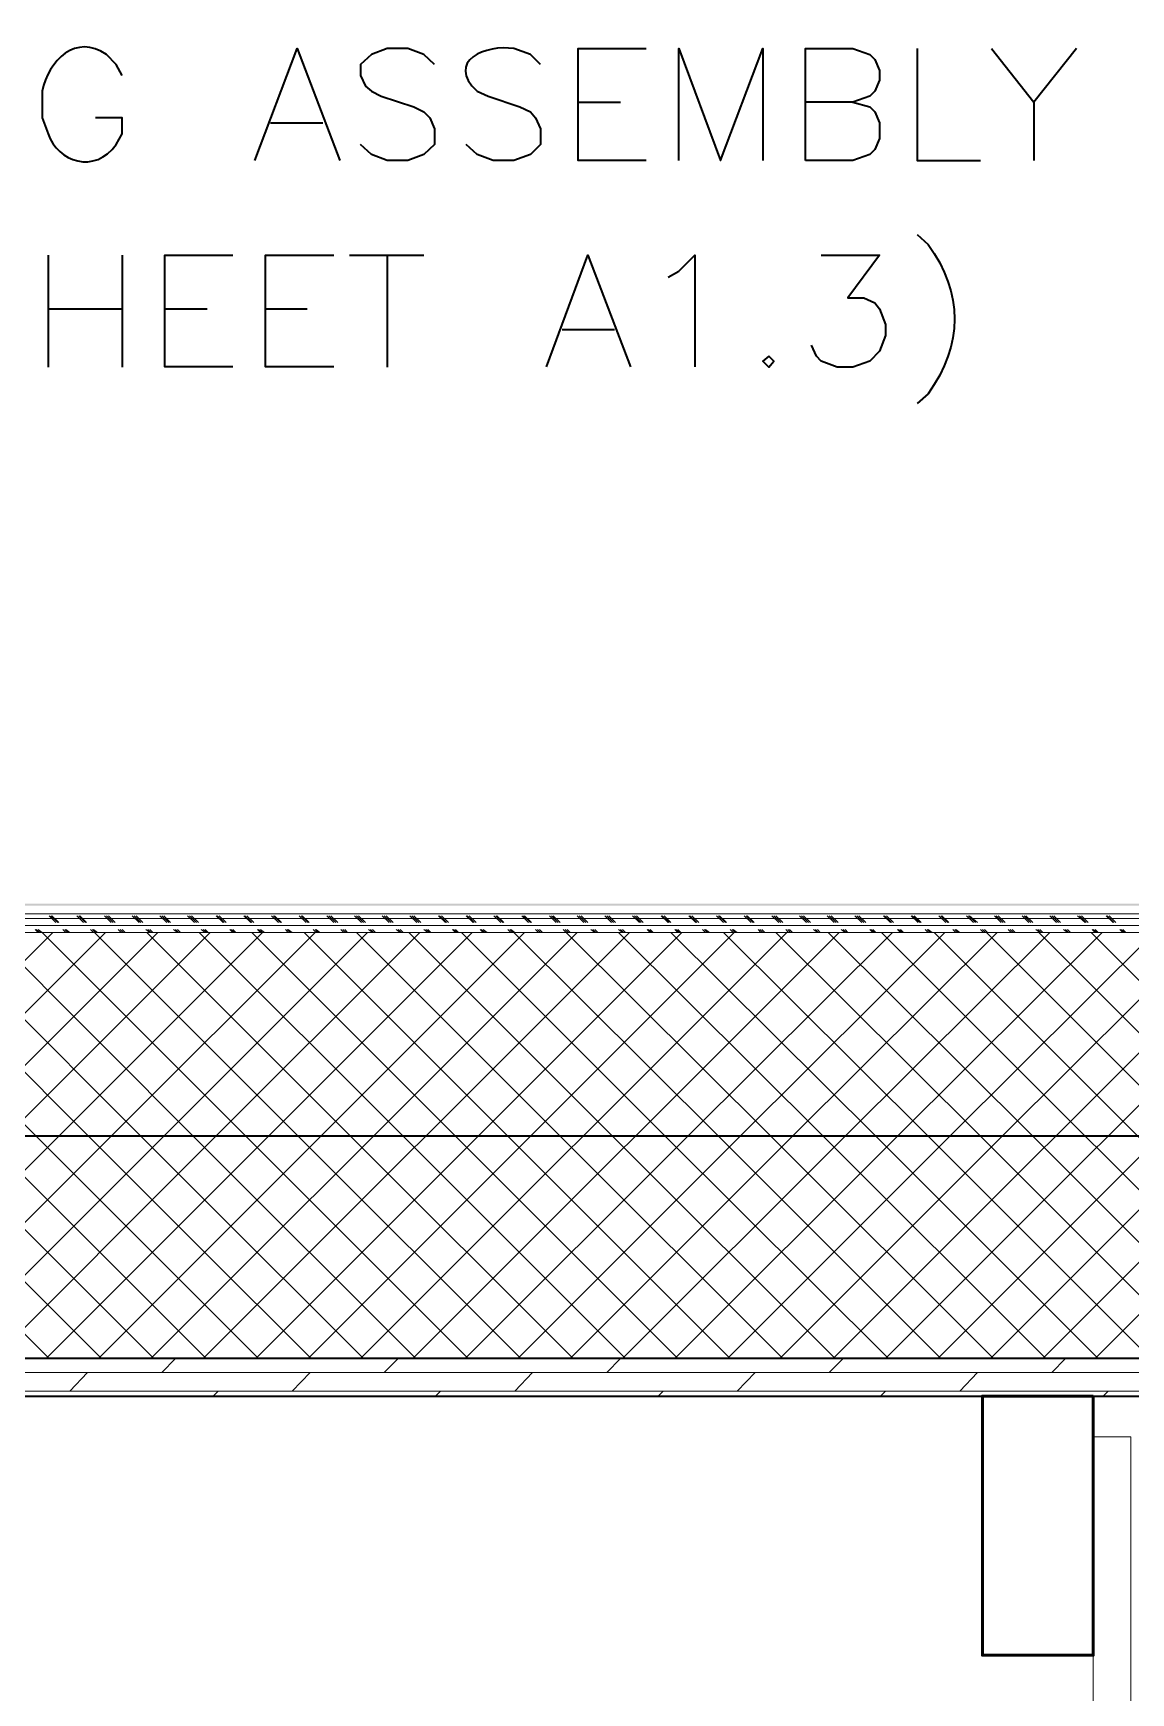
# Model space of a CAD drawing. Header units: inches. Extents: x 5 to 516, y -193 to 129.
# Drawn here: x 102.899 to 104.132, y -176.813 to -174.947 of the extents above; entities that cross this region are included whole.
import ezdxf

# ---------------------------------------------------------------- set-up
doc = ezdxf.new("R2010")
doc.units = ezdxf.units.IN
doc.header["$MEASUREMENT"] = 0
doc.layers.add('PDF8_Geometry', color=7, linetype='Continuous')
doc.layers.add('PDF8_Solid Fills', color=7, linetype='Continuous')

msp = doc.modelspace()

# ---------------------------------------------------------------- hatches: boundary and pattern name
at = {"layer": 'PDF8_Solid Fills', "transparency": 33554559}
msp.add_hatch(color=256, dxfattribs=at).paths.add_polyline_path([(105.7244061, -175.9280046), (105.7244061, -175.9257824), (100.1299611, -175.9257825), (100.1299611, -175.9280046)])

# ---------------------------------------------------------------- linework, layer by layer
at = {"layer": 'PDF8_Geometry', "lineweight": 35}
for points in [[(102.9988504, -174.9946708), (102.9921838, -174.9824485), (102.9810727, -174.9713374)], [(103.1477389, -175.090227), (103.1955167, -174.9646714), (103.2432945, -175.090227)], [(103.349962, -174.982449), (103.3377398, -174.9713379), (103.319962, -174.9646713), (103.2966287, -174.9646713), (103.2788509, -174.9713379), (103.2666286, -174.982449), (103.2666286, -174.9946713), (103.2721842, -175.0068935), (103.2788509, -175.012449), (103.289962, -175.0180046), (103.3266287, -175.0302268), (103.3377398, -175.0357824), (103.3444064, -175.042449), (103.349962, -175.0546713), (103.349962, -175.072449), (103.3377398, -175.0835602), (103.319962, -175.0902268), (103.2966287, -175.0902268), (103.2788509, -175.0835602), (103.2666286, -175.072449)], [(103.4688506, -174.982449), (103.4577395, -174.9713379), (103.4388506, -174.9646713)], [(103.5877389, -175.090227), (103.5110722, -175.090227), (103.5110722, -174.9646714), (103.5877389, -174.9646714)], [(103.6244055, -175.090227), (103.6244055, -174.9646714), (103.6710721, -175.090227), (103.7188499, -174.9646714), (103.7188499, -175.090227)], [(103.7666287, -175.090227), (103.7666287, -174.9646714), (103.819962, -174.9646714), (103.8388509, -174.9713381), (103.8444065, -174.9768936), (103.849962, -174.9891158), (103.849962, -175.000227), (103.8444065, -175.0124492), (103.8388509, -175.0180047), (103.819962, -175.0246714), (103.7666287, -175.0246714)], [(103.8921837, -174.9646709), (103.8921837, -175.0902264), (103.9632948, -175.0902264)], [(103.975517, -174.9646709), (104.0232948, -175.0246709), (104.0232948, -175.0902264)], [(104.0710732, -174.9646709), (104.0232954, -175.0246709)], [(102.9088504, -175.0124485), (102.9088504, -175.0424485), (102.9155171, -175.0602263)], [(103.3977395, -175.012449), (103.4099617, -175.0180046), (103.4455172, -175.0302268), (103.4577395, -175.0357824), (103.463295, -175.042449), (103.4688506, -175.0546713), (103.4688506, -175.072449), (103.4577395, -175.0835602), (103.4388506, -175.0902268), (103.4155172, -175.0902268), (103.3977395, -175.0835602), (103.3855172, -175.072449)], [(103.5110722, -175.0246707), (103.55885, -175.0246707)], [(103.8199621, -175.0246707), (103.838851, -175.0302262), (103.8444066, -175.0357818), (103.8499621, -175.048004), (103.8499621, -175.0657818), (103.8444066, -175.078004), (103.838851, -175.0835596), (103.8199621, -175.0902262), (103.7666288, -175.0902262)], [(102.9921838, -175.0724485), (102.9988504, -175.0602263), (102.9988504, -175.0424485), (102.9688504, -175.0424485)], [(103.1655171, -175.0480042), (103.224406, -175.0480042)], [(103.8921837, -175.1735603), (103.9044059, -175.1846714)], [(102.9155171, -175.1968938), (102.9155171, -175.3224494)], [(102.9988504, -175.1968938), (102.9988504, -175.3224494)], [(103.1232952, -175.3224488), (103.0466285, -175.3224488), (103.0466285, -175.1968932), (103.1232952, -175.1968932)], [(103.2366285, -175.3224488), (103.1599618, -175.3224488), (103.1599618, -175.1968932), (103.2366285, -175.1968932)], [(103.2544058, -175.1968938), (103.3377391, -175.1968938)], [(103.2966286, -175.1968938), (103.2966286, -175.3224494)], [(103.475517, -175.3224488), (103.5221836, -175.1968932), (103.5699614, -175.3224488)], [(103.6121837, -175.2213373), (103.624406, -175.2146706), (103.6421837, -175.1968928), (103.6421837, -175.3224484)], [(103.7844057, -175.1968938), (103.8499613, -175.1968938), (103.8144057, -175.2446716), (103.8321835, -175.2446716), (103.8444057, -175.2502272), (103.8499613, -175.2568938), (103.856628, -175.2746716), (103.856628, -175.2868938), (103.8499613, -175.3046716), (103.8388502, -175.3157827), (103.8199613, -175.3224494), (103.8021835, -175.3224494), (103.7844057, -175.3157827), (103.7788502, -175.3102272), (103.7732946, -175.2980049)], [(102.9155171, -175.2568936), (102.9988504, -175.2568936)], [(103.0466285, -175.2568936), (103.0944063, -175.2568936)], [(103.1599618, -175.2568936), (103.2066285, -175.2568936)], [(103.4932952, -175.2802272), (103.552184, -175.2802272)], [(103.9044059, -175.3524492), (103.8921837, -175.3635603)], [(105.7244061, -176.1868932), (100.1299611, -176.1868932)], [(105.7244061, -176.4791154), (105.7244061, -176.4368932), (100.1299611, -176.4368932)], [(100.1299616, -176.479116), (105.7244066, -176.479116)]]:
    msp.add_lwpolyline(points, dxfattribs=at)
msp.add_lwpolyline([(103.725517, -175.3102271), (103.7188503, -175.3157826), (103.725517, -175.3224493), (103.7310725, -175.3157826)], close=True, dxfattribs=at)
at = {"layer": 'PDF8_Geometry', "lineweight": 15}
for points in [[(100.1299616, -175.9580045), (105.7244066, -175.9580045), (105.7244066, -175.9368934), (100.1299616, -175.9368934)], [(100.1299616, -175.9424485), (105.7244066, -175.9424485)], [(102.9244056, -175.9468939), (102.9166279, -175.9391161)], [(102.9266289, -175.9468939), (102.9188511, -175.9391161)], [(102.9277388, -175.9468939), (102.919961, -175.9391161)], [(102.9555166, -175.9468939), (102.9477388, -175.9391161)], [(102.9577387, -175.9468939), (102.949961, -175.9391161)], [(102.9588509, -175.9468939), (102.9510732, -175.9391161)], [(102.9866287, -175.9468939), (102.9788509, -175.9391161)], [(102.9888508, -175.9468939), (102.9810731, -175.9391161)], [(102.991073, -175.9468939), (102.9832952, -175.9391161)], [(103.0177397, -175.9468939), (103.0099619, -175.9391161)], [(103.0199618, -175.9468939), (103.012184, -175.9391161)], [(103.022184, -175.9468939), (103.0144062, -175.9391161)], [(103.0488507, -175.9468939), (103.0410729, -175.9391161)], [(103.0510728, -175.9468939), (103.043295, -175.9391161)], [(103.0532949, -175.9468939), (103.0455172, -175.9391161)], [(103.0799617, -175.9468939), (103.0721839, -175.9391161)], [(103.0821838, -175.9468939), (103.074406, -175.9391161)], [(103.0844059, -175.9468939), (103.0766281, -175.9391161)], [(103.1121837, -175.9468939), (103.1044059, -175.9391161)], [(103.1132948, -175.9468939), (103.105517, -175.9391161)], [(103.1155169, -175.9468939), (103.1077391, -175.9391161)], [(103.1432947, -175.9468939), (103.1355169, -175.9391161)], [(103.1444057, -175.9468939), (103.136628, -175.9391161)], [(103.1466279, -175.9468939), (103.1388501, -175.9391161)], [(103.1744056, -175.9468939), (103.1666279, -175.9391161)], [(103.1766289, -175.9468939), (103.1688511, -175.9391161)], [(103.1777388, -175.9468939), (103.1699611, -175.9391161)], [(103.2055166, -175.9468939), (103.1977388, -175.9391161)], [(103.2077388, -175.9468939), (103.199961, -175.9391161)], [(103.208851, -175.9468939), (103.2010732, -175.9391161)], [(103.2366287, -175.9468939), (103.228851, -175.9391161)], [(103.2388509, -175.9468939), (103.2310731, -175.9391161)], [(103.241073, -175.9468939), (103.2332952, -175.9391161)], [(103.2677397, -175.9468939), (103.2599619, -175.9391161)], [(103.2699618, -175.9468939), (103.2621841, -175.9391161)], [(103.272184, -175.9468939), (103.2644062, -175.9391161)], [(103.2988507, -175.9468939), (103.2910729, -175.9391161)], [(103.3010728, -175.9468939), (103.293295, -175.9391161)], [(103.303295, -175.9468939), (103.2955172, -175.9391161)], [(103.3299617, -175.9468939), (103.3221839, -175.9391161)], [(103.3321838, -175.9468939), (103.324406, -175.9391161)], [(103.3344059, -175.9468939), (103.3266282, -175.9391161)], [(103.3621837, -175.9468939), (103.3544059, -175.9391161)], [(103.3632948, -175.9468939), (103.355517, -175.9391161)], [(103.3655169, -175.9468939), (103.3577391, -175.9391161)], [(103.3932947, -175.9468939), (103.3855169, -175.9391161)], [(103.3944058, -175.9468939), (103.386628, -175.9391161)], [(103.3966279, -175.9468939), (103.3888501, -175.9391161)], [(103.4244057, -175.9468939), (103.4166279, -175.9391161)], [(103.4266289, -175.9468939), (103.4188512, -175.9391161)], [(103.4277389, -175.9468939), (103.4199611, -175.9391161)], [(103.4555166, -175.9468939), (103.4477389, -175.9391161)], [(103.4577388, -175.9468939), (103.449961, -175.9391161)], [(103.458851, -175.9468939), (103.4510732, -175.9391161)], [(103.4866288, -175.9468939), (103.478851, -175.9391161)], [(103.4888509, -175.9468939), (103.4810731, -175.9391161)], [(103.491073, -175.9468939), (103.4832952, -175.9391161)], [(103.5177397, -175.9468939), (103.509962, -175.9391161)], [(103.5199619, -175.9468939), (103.5121841, -175.9391161)], [(103.522184, -175.9468939), (103.5144062, -175.9391161)], [(103.5488507, -175.9468939), (103.5410729, -175.9391161)], [(103.5510728, -175.9468939), (103.5432951, -175.9391161)], [(103.553295, -175.9468939), (103.5455172, -175.9391161)], [(103.5799617, -175.9468939), (103.5721839, -175.9391161)], [(103.5821838, -175.9468939), (103.574406, -175.9391161)], [(103.584406, -175.9468939), (103.5766282, -175.9391161)], [(103.6121837, -175.9468939), (103.604406, -175.9391161)], [(103.6132948, -175.9468939), (103.605517, -175.9391161)], [(103.6155169, -175.9468939), (103.6077392, -175.9391161)], [(103.6432947, -175.9468939), (103.6355169, -175.9391161)], [(103.6444058, -175.9468939), (103.636628, -175.9391161)], [(103.6466279, -175.9468939), (103.6388501, -175.9391161)], [(103.6744057, -175.9468939), (103.6666279, -175.9391161)], [(103.676629, -175.9468939), (103.6688512, -175.9391161)], [(103.6777389, -175.9468939), (103.6699611, -175.9391161)], [(103.7055167, -175.9468939), (103.6977389, -175.9391161)], [(103.7077388, -175.9468939), (103.699961, -175.9391161)], [(103.708851, -175.9468939), (103.7010732, -175.9391161)], [(103.7366288, -175.9468939), (103.728851, -175.9391161)], [(103.7388509, -175.9468939), (103.7310731, -175.9391161)], [(103.741073, -175.9468939), (103.7332953, -175.9391161)], [(103.7677398, -175.9468939), (103.759962, -175.9391161)], [(103.7699619, -175.9468939), (103.7621841, -175.9391161)], [(103.772184, -175.9468939), (103.7644062, -175.9391161)], [(103.7988507, -175.9468939), (103.791073, -175.9391161)], [(103.8010729, -175.9468939), (103.7932951, -175.9391161)], [(103.803295, -175.9468939), (103.7955172, -175.9391161)], [(103.8299617, -175.9468939), (103.8221839, -175.9391161)], [(103.8321838, -175.9468939), (103.8244061, -175.9391161)], [(103.834406, -175.9468939), (103.8266282, -175.9391161)], [(103.8621838, -175.9468939), (103.854406, -175.9391161)], [(103.8632948, -175.9468939), (103.855517, -175.9391161)], [(103.865517, -175.9468939), (103.8577392, -175.9391161)], [(103.8932947, -175.9468939), (103.885517, -175.9391161)], [(103.8955169, -175.9468939), (103.886628, -175.9391161)], [(103.8966279, -175.9468939), (103.8888502, -175.9391161)], [(103.9244057, -175.9468939), (103.9166279, -175.9391161)], [(103.926629, -175.9468939), (103.9188512, -175.9391161)], [(103.9277389, -175.9468939), (103.9199611, -175.9391161)], [(103.9555167, -175.9468939), (103.9477389, -175.9391161)], [(103.9577388, -175.9468939), (103.949961, -175.9391161)], [(103.9599621, -175.9468939), (103.9510732, -175.9391161)], [(103.9866288, -175.9468939), (103.978851, -175.9391161)], [(103.9888509, -175.9468939), (103.9810731, -175.9391161)], [(103.9910731, -175.9468939), (103.9832953, -175.9391161)], [(104.0177398, -175.9468939), (104.009962, -175.9391161)], [(104.0199619, -175.9468939), (104.0121841, -175.9391161)], [(104.022184, -175.9468939), (104.0144063, -175.9391161)], [(104.0488508, -175.9468939), (104.041073, -175.9391161)], [(104.0510729, -175.9468939), (104.0432951, -175.9391161)], [(104.053295, -175.9468939), (104.0455172, -175.9391161)], [(104.0810728, -175.9468939), (104.0721839, -175.9391161)], [(104.0821839, -175.9468939), (104.0744061, -175.9391161)], [(104.084406, -175.9468939), (104.0766282, -175.9391161)], [(104.1121838, -175.9468939), (104.104406, -175.9391161)], [(104.1132948, -175.9468939), (104.1055171, -175.9391161)], [(104.115517, -175.9468939), (104.1077392, -175.9391161)], [(100.1299616, -175.9502259), (105.7244066, -175.9502259)], [(102.9166282, -176.4368932), (102.4377392, -175.9580042)], [(102.4421838, -176.4368932), (102.9210727, -175.9580042)], [(102.9755169, -176.4368932), (102.496628, -175.9580042)], [(102.5010725, -176.4368932), (102.9799615, -175.9580042)], [(103.0344057, -176.4368932), (102.5555167, -175.9580042)], [(102.5599613, -176.4368932), (103.0388502, -175.9580042)], [(102.6144058, -175.9580045), (103.0877391, -176.4313379)], [(102.6732945, -175.9580045), (103.087739, -176.372449)], [(102.7321844, -175.9580045), (103.08774, -176.3135601)], [(102.7910721, -175.9580045), (103.0877388, -176.2546712)], [(102.8499619, -175.9580045), (103.0877397, -176.1957823)], [(103.0977398, -175.9580045), (102.8688509, -176.1868934)], [(102.9044064, -175.9580045), (102.9010731, -175.9546712)], [(102.9066286, -175.9580045), (102.9021841, -175.9546712)], [(102.9044063, -175.9546712), (102.9088507, -175.9580045), (103.1377396, -176.1868934)], [(103.1521841, -175.9546712), (103.1566286, -175.9580045), (102.9277397, -176.1868934)], [(102.9355174, -175.9580045), (102.9321841, -175.9546712)], [(102.9377396, -175.9580045), (102.9344062, -175.9546712)], [(102.9399617, -175.9580045), (102.9355172, -175.9546712)], [(102.9666284, -175.9580045), (102.9632951, -175.9546712)], [(102.9688505, -175.9580045), (102.9655172, -175.9546712)], [(102.9710727, -175.9580045), (102.9666282, -175.9546712)], [(102.9677395, -175.9580045), (103.1966284, -176.1868934)], [(103.2155174, -175.9580045), (102.9866284, -176.1868934)], [(102.9977394, -175.9580045), (102.994406, -175.9546712)], [(102.9999615, -175.9580045), (102.9966282, -175.9546712)], [(103.0021836, -175.9580045), (102.9988503, -175.9546712)], [(103.0299614, -175.9580045), (103.025517, -175.9546712)], [(103.0266282, -175.9580045), (103.2555171, -176.1868934)], [(103.0310725, -175.9580045), (103.0277392, -175.9546712)], [(103.0332946, -175.9580045), (103.0299613, -175.9546712)], [(103.2744061, -175.9580045), (103.0455172, -176.1868934)], [(103.0610724, -175.9580045), (103.056628, -175.9546712)], [(103.0621835, -175.9580045), (103.0588501, -175.9546712)], [(103.0644056, -175.9580045), (103.0610723, -175.9546712)], [(103.085517, -175.9580045), (103.3144059, -176.1868934)], [(103.0921834, -175.9580045), (103.0877389, -175.9546712)], [(103.0877391, -176.3802266), (103.3377391, -176.1302265), (103.5099614, -175.9580043)], [(103.0877391, -176.3213378), (103.3377391, -176.0713378), (103.4510725, -175.9580044)], [(103.0877391, -176.262449), (103.3377391, -176.012449), (103.3921836, -175.9580046)], [(103.3332949, -175.9580045), (103.0877393, -176.2035601)], [(103.0944055, -175.9580045), (103.0899611, -175.9546712)], [(103.0899612, -176.4368932), (103.5688502, -175.9580042)], [(103.0955177, -175.9580045), (103.0921844, -175.9546712)], [(103.1232955, -175.9580045), (103.1199622, -175.9546712)], [(103.1255176, -175.9580045), (103.1210732, -175.9546712)], [(103.1266287, -175.9580045), (103.1232953, -175.9546712)], [(103.1444057, -175.9580045), (103.3732946, -176.1868934)], [(103.1488511, -176.4368932), (103.6277401, -175.9580042)], [(103.1544065, -175.9580045), (103.1510731, -175.9546712)], [(103.1588507, -175.9580045), (103.1544063, -175.9546712)], [(103.1855174, -175.9580045), (103.1821841, -175.9546712)], [(103.1877396, -175.9580045), (103.1844062, -175.9546712)], [(103.1899617, -175.9580045), (103.1855173, -175.9546712)], [(103.2032945, -175.9580045), (103.4321834, -176.1868934)], [(103.2077388, -176.4368932), (103.6866277, -175.9580042)], [(103.2166284, -175.9580045), (103.2132951, -175.9546712)], [(103.2188506, -175.9580045), (103.2155172, -175.9546712)], [(103.2210727, -175.9580045), (103.2166282, -175.9546712)], [(103.2477394, -175.9580045), (103.2444061, -175.9546712)], [(103.2499615, -175.9580045), (103.2466282, -175.9546712)], [(103.2521837, -175.9580045), (103.2488503, -175.9546712)], [(103.2621844, -175.9580045), (103.4910733, -176.1868934)], [(103.2666286, -176.4368932), (103.7455176, -175.9580042)], [(103.2799614, -175.9580045), (103.275517, -175.9546712)], [(103.2810725, -175.9580045), (103.2777392, -175.9546712)], [(103.2832946, -175.9580045), (103.2799613, -175.9546712)], [(103.3110724, -175.9580045), (103.306628, -175.9546712)], [(103.3121835, -175.9580045), (103.3088502, -175.9546712)], [(103.3144056, -175.9580045), (103.3110723, -175.9546712)], [(103.3210731, -175.9580045), (103.549962, -176.1868934)], [(103.3255174, -176.4368932), (103.8044064, -175.9580042)], [(103.3421834, -175.9580045), (103.337739, -175.9546712)], [(103.3444055, -175.9580045), (103.3399611, -175.9546712)], [(103.3455177, -175.9580045), (103.3421844, -175.9546712)], [(103.3732955, -175.9580045), (103.3699622, -175.9546712)], [(103.3755176, -175.9580045), (103.3710732, -175.9546712)], [(103.3766287, -175.9580045), (103.3732954, -175.9546712)], [(103.8599616, -176.4368932), (103.6088505, -176.1868932), (103.3799616, -175.9580042)], [(103.3844062, -176.4368932), (103.6344062, -176.1868932), (103.8644062, -175.9580042)], [(103.4044065, -175.9580045), (103.4010731, -175.9546712)], [(103.4066286, -175.9580045), (103.4021842, -175.9546712)], [(103.4088507, -175.9580045), (103.4044063, -175.9546712)], [(103.4355175, -175.9580045), (103.4321841, -175.9546712)], [(103.4377396, -175.9580045), (103.4344063, -175.9546712)], [(103.4399617, -175.9580045), (103.4355173, -175.9546712)], [(103.9188504, -176.4368932), (103.6688504, -176.1868932), (103.4388503, -175.9580042)], [(103.4432949, -176.4368932), (103.6932949, -176.1868932), (103.923295, -175.9580042)], [(103.4666284, -175.9580045), (103.4632951, -175.9546712)], [(103.4688506, -175.9580045), (103.4655172, -175.9546712)], [(103.4710727, -175.9580045), (103.4677394, -175.9546712)], [(103.4977394, -175.9580045), (103.4944061, -175.9546712)], [(103.4999615, -175.9580045), (103.4966282, -175.9546712)], [(103.9777391, -176.4368932), (103.7277391, -176.1868932), (103.4977391, -175.9580042)], [(103.5021837, -175.9580045), (103.4988503, -175.9546712)], [(103.5021837, -176.4368932), (103.7521837, -176.1868932), (103.9821837, -175.9580042)], [(103.5299615, -175.9580045), (103.525517, -175.9546712)], [(103.5310725, -175.9580045), (103.5277392, -175.9546712)], [(103.5332947, -175.9580045), (103.5299613, -175.9546712)], [(104.0366279, -176.4368932), (103.7866279, -176.1868932), (103.5566279, -175.9580042)], [(103.5610724, -175.9580045), (103.556628, -175.9546712)], [(103.5621835, -175.9580045), (103.5588502, -175.9546712)], [(103.5644056, -175.9580045), (103.5610723, -175.9546712)], [(103.5610724, -176.4368932), (103.8110725, -176.1868932), (104.0410725, -175.9580042)], [(103.5921834, -175.9580045), (103.5888501, -175.9546712)], [(103.5944055, -175.9580045), (103.5899611, -175.9546712)], [(103.5955177, -175.9580045), (103.5921844, -175.9546712)], [(104.0955178, -176.4368932), (103.8455178, -176.1868932), (103.6155177, -175.9580042)], [(103.6199612, -176.4368932), (103.8699612, -176.1868932), (104.0999612, -175.9580042)], [(103.6232955, -175.9580045), (103.6199622, -175.9546712)], [(103.6255177, -175.9580045), (103.6210732, -175.9546712)], [(103.6266287, -175.9580045), (103.6232954, -175.9546712)], [(103.6544065, -175.9580045), (103.6510732, -175.9546712)], [(103.6566286, -175.9580045), (103.6532953, -175.9546712)], [(103.6588508, -175.9580045), (103.6544063, -175.9546712)], [(104.1544065, -176.4368932), (103.9044065, -176.1868932), (103.6744065, -175.9580042)], [(103.6788511, -176.4368932), (103.9288511, -176.1868932), (104.1588511, -175.9580042)], [(103.6855175, -175.9580045), (103.6821841, -175.9546712)], [(103.6877396, -175.9580045), (103.6844063, -175.9546712)], [(103.6899617, -175.9580045), (103.6855173, -175.9546712)], [(103.7166285, -175.9580045), (103.7132951, -175.9546712)], [(103.7188506, -175.9580045), (103.7155173, -175.9546712)], [(103.7210727, -175.9580045), (103.7177394, -175.9546712)], [(104.2132953, -176.4368932), (103.9632953, -176.1868932), (103.7332953, -175.9580042)], [(103.7377398, -176.4368932), (103.9877399, -176.1868932), (104.2177399, -175.9580042)], [(103.7477394, -175.9580045), (103.7444061, -175.9546712)], [(103.7499616, -175.9580045), (103.7466282, -175.9546712)], [(103.7521837, -175.9580045), (103.7488504, -175.9546712)], [(103.7799615, -175.9580045), (103.775517, -175.9546712)], [(103.7810725, -175.9580045), (103.7777392, -175.9546712)], [(103.7832947, -175.9580045), (103.7799613, -175.9546712)], [(104.2721841, -176.4368932), (104.022184, -176.1868932), (103.792184, -175.9580042)], [(103.7977397, -176.4368932), (104.2766286, -175.9580042)], [(103.8110725, -175.9580045), (103.806628, -175.9546712)], [(103.8121835, -175.9580045), (103.8088502, -175.9546712)], [(103.8144057, -175.9580045), (103.8110723, -175.9546712)], [(103.8421834, -175.9580045), (103.8388501, -175.9546712)], [(103.8444056, -175.9580045), (103.8399611, -175.9546712)], [(103.8455178, -175.9580045), (103.8421844, -175.9546712)], [(104.3310728, -176.4368932), (103.8521839, -175.9580042)], [(103.8566284, -176.4368932), (104.3355174, -175.9580042)], [(103.8732955, -175.9580045), (103.8699622, -175.9546712)], [(103.8755177, -175.9580045), (103.8710732, -175.9546712)], [(103.8766287, -175.9580045), (103.8732954, -175.9546712)], [(103.9044065, -175.9580045), (103.9010732, -175.9546712)], [(103.9066287, -175.9580045), (103.9032953, -175.9546712)], [(103.9088508, -175.9580045), (103.9044063, -175.9546712)], [(104.3899616, -176.4368932), (103.9110726, -175.9580042)], [(103.9155172, -176.4368932), (104.3944061, -175.9580042)], [(103.9355175, -175.9580045), (103.9321842, -175.9546712)], [(103.9377396, -175.9580045), (103.9344063, -175.9546712)], [(103.9399618, -175.9580045), (103.9355173, -175.9546712)], [(103.9666285, -175.9580045), (103.9632951, -175.9546712)], [(103.9688506, -175.9580045), (103.9655173, -175.9546712)], [(103.9710727, -175.9580045), (103.9677394, -175.9546712)], [(104.4488503, -176.4368932), (103.9699614, -175.9580042)], [(103.9744059, -176.4368932), (104.4532949, -175.9580042)], [(103.9977395, -175.9580045), (103.9944061, -175.9546712)], [(103.9999616, -175.9580045), (103.9966283, -175.9546712)], [(104.0021837, -175.9580045), (103.9988504, -175.9546712)], [(104.0299615, -175.9580045), (104.0255171, -175.9546712)], [(104.0310726, -175.9580045), (104.0277392, -175.9546712)], [(104.5077391, -176.4368932), (104.0288501, -175.9580042)], [(104.0332947, -175.9580045), (104.0299614, -175.9546712)], [(104.0332947, -176.4368932), (104.5121836, -175.9580042)], [(104.0610725, -175.9580045), (104.056628, -175.9546712)], [(104.0621835, -175.9580045), (104.0588502, -175.9546712)], [(104.0644057, -175.9580045), (104.0610723, -175.9546712)], [(104.5666278, -176.4368932), (104.0877389, -175.9580042)], [(104.0921835, -175.9580045), (104.0888501, -175.9546712)], [(104.0944056, -175.9580045), (104.0899611, -175.9546712)], [(104.0921835, -176.4368932), (104.5710724, -175.9580042)], [(104.0955178, -175.9580045), (104.0921845, -175.9546712)], [(104.1232956, -175.9580045), (104.1199622, -175.9546712)], [(104.1255177, -175.9580045), (104.1210733, -175.9546712)], [(104.1266288, -175.9580045), (104.1232954, -175.9546712)], [(102.6777388, -176.4368932), (102.9277388, -176.1868932)], [(102.7366287, -176.4368932), (102.9866287, -176.1868932)], [(102.7955175, -176.4368932), (103.0455175, -176.1868932)], [(103.3877394, -176.4368932), (103.1377393, -176.1868932)], [(103.4466281, -176.4368932), (103.1966281, -176.1868932)], [(103.5055169, -176.4368932), (103.2555169, -176.1868932)], [(103.5644056, -176.4368932), (103.3144056, -176.1868932)], [(103.6232955, -176.4368932), (103.3732955, -176.1868932)], [(103.6821843, -176.4368932), (103.4321843, -176.1868932)], [(103.741073, -176.4368932), (103.491073, -176.1868932)], [(103.7999618, -176.4368932), (103.5499618, -176.1868932)], [(102.8544062, -176.4368932), (103.0877396, -176.2035598)], [(103.3288506, -176.4368932), (103.0877395, -176.1957821)], [(102.913295, -176.4368932), (103.0877394, -176.2624487)], [(103.2699618, -176.4368932), (103.0877396, -176.254671)], [(102.9721837, -176.4368932), (103.0877393, -176.3213376)], [(103.2110731, -176.4368932), (103.0877397, -176.3135598)], [(103.1521832, -176.4368932), (103.0877388, -176.3724487)], [(103.0310725, -176.4368932), (103.0877392, -176.3802265)], [(103.0932956, -176.4368932), (103.08774, -176.4313376)], [(103.0432953, -176.4524492), (103.0588509, -176.4368937)], [(103.2932954, -176.4524492), (103.3088509, -176.4368937)], [(103.5432954, -176.4524492), (103.5588509, -176.4368937)], [(103.7932954, -176.4524492), (103.808851, -176.4368937)], [(104.0432954, -176.4524492), (104.058851, -176.4368937)], [(100.1299616, -176.4524492), (105.7244066, -176.4524492)], [(102.9399617, -176.4735595), (102.9599617, -176.4524484)], [(103.1899617, -176.4735595), (103.2099617, -176.4524484)], [(103.4399617, -176.4735595), (103.4599617, -176.4524484)], [(103.6899617, -176.4735595), (103.7099617, -176.4524484)], [(103.9399618, -176.4735595), (103.9599618, -176.4524484)], [(100.1299616, -176.4735595), (105.7244066, -176.4735595)], [(103.101073, -176.479116), (103.1066286, -176.4735604)], [(103.3510731, -176.479116), (103.3566286, -176.4735604)], [(103.6010731, -176.479116), (103.6066286, -176.4735604)], [(103.8510731, -176.479116), (103.8566287, -176.4735604)], [(104.1010731, -176.479116), (104.1066287, -176.4735604)], [(104.1321835, -176.5246708), (104.0899613, -176.5246708), (104.0899613, -178.7668932)], [(104.1321841, -176.5246708), (104.1321841, -178.7668932)]]:
    msp.add_lwpolyline(points, dxfattribs=at)
at = {"layer": 'PDF8_Geometry', "lineweight": 50}
msp.add_lwpolyline([(104.0899613, -176.479116), (104.0899613, -176.7702271), (103.9655169, -176.7702271), (103.9655169, -176.479116)], close=True, dxfattribs=at)
at = {"layer": 'PDF8_Geometry', "lineweight": 35}
for points in [[(102.9810727, -174.9713374), (102.9473134, -174.9472819), (102.9157949, -174.9778189), (102.9088504, -175.0124485)], [(103.4388506, -174.9646713), (103.4083135, -174.9593009), (103.3611283, -174.9787083), (103.3977395, -175.012449)], [(102.9155171, -175.0602263), (102.9260912, -175.0925411), (102.9684616, -175.1056152), (102.9921838, -175.0724485)], [(103.9044059, -175.1846714), (103.9440726, -175.239764), (103.9440726, -175.2973566), (103.9044059, -175.3524492)]]:
    msp.add_open_spline(points, degree=3, dxfattribs=at)

doc.saveas('drawing.dxf')
